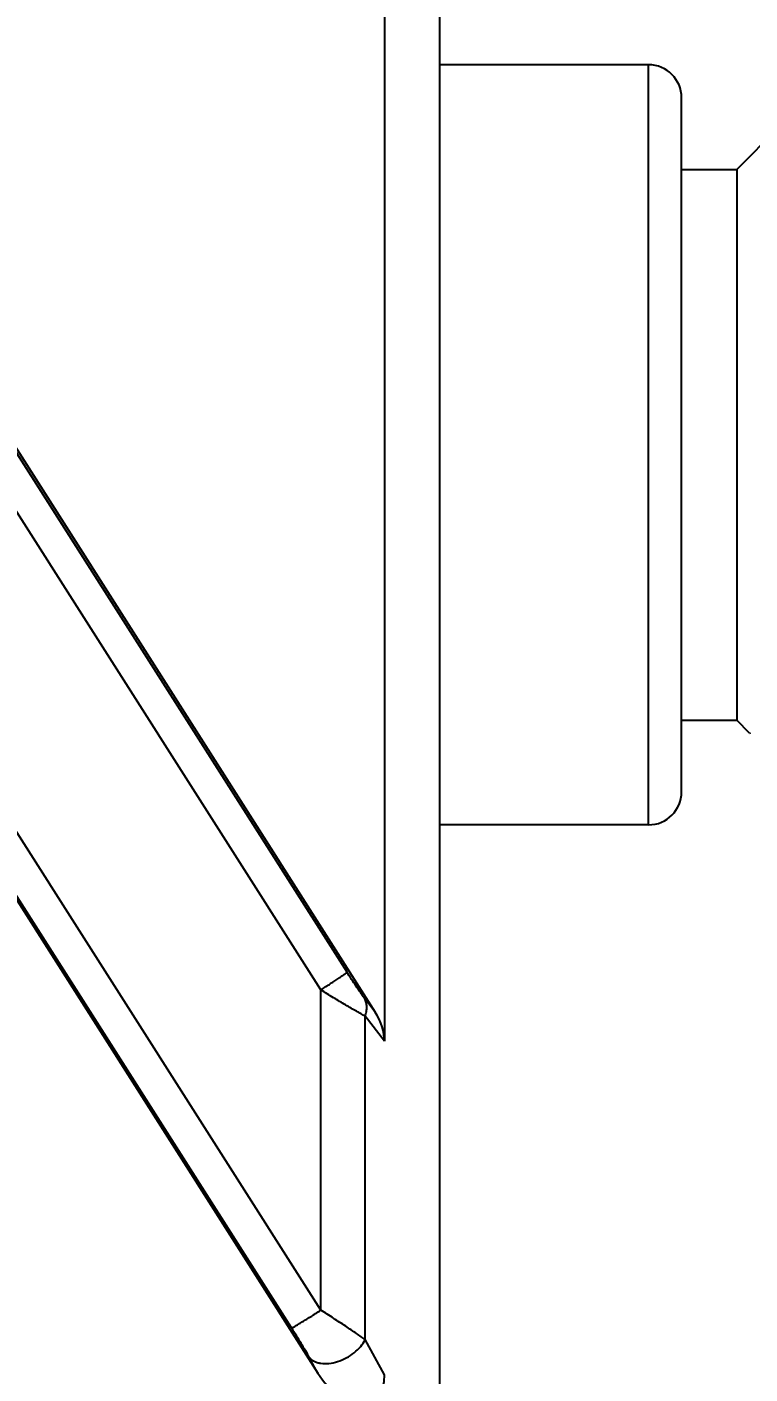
# Model space of a CAD drawing. Header units: millimetres. Extents: x 3299 to 14264, y 1863 to 5555.
# Drawn here: x 5042.58 to 5049.15, y 2541.84 to 2554.07 of the extents above; entities that cross this region are included whole.
import ezdxf

# ---------------------------------------------------------------- set-up
doc = ezdxf.new("R2010")
doc.units = ezdxf.units.MM
doc.layers.add('02___PRT_ALL_AXES', color=7, linetype='Continuous')
doc.layers.add('细实线', color=7, linetype='Continuous', lineweight=18)
doc.styles.add('工程字', font='gbenor.shx', dxfattribs={"bigfont": 'gbcbig.shx'})
doc.dimstyles.new('ISO-200', dxfattribs={"dimtxt": 15, "dimasz": 5, "dimexe": 2, "dimexo": 1, "dimgap": 2, "dimtad": 1, "dimdsep": 46, "dimtxsty": '工程字', "dimcen": 2.5, "dimclrd": 3, "dimclre": 3, "dimclrt": 6, "dimadec": 0, "dimazin": 0, "dimtfac": 1, "dimtmove": 0, "dimatfit": 3, "dimfxl": 1, "dimarcsym": 0})

# ---------------------------------------------------------------- blocks, each defined once
blk = doc.blocks.new('*D158')
at = {"layer": 'Defpoints', "color": 0, "transparency": 16777216}
for p in [(5029.826, 2811.523), (5029.826, 2529.023), (5076.485, 2529.023)]:
    blk.add_point(p, dxfattribs=at)
at = {"layer": '细实线', "color": 3, "lineweight": -2, "transparency": 16777216}
for p, q in [((5030.826, 2811.523), (5078.485, 2811.523)), ((5076.485, 2806.523), (5076.485, 2534.023)), ((5030.826, 2529.023), (5078.485, 2529.023))]:
    blk.add_line(p, q, dxfattribs=at)
at = {"layer": '细实线', "color": 3, "transparency": 16777216}
for points in [[(5075.651, 2806.523), (5077.318, 2806.523), (5076.485, 2811.523)], [(5075.651, 2534.023), (5077.318, 2534.023), (5076.485, 2529.023)]]:
    blk.add_solid(points, dxfattribs=at)
at = {"layer": '细实线', "color": 6, "lineweight": 5, "transparency": 16777216, "insert": (5066.985, 2670.273), "char_height": 15, "attachment_point": 5, "rotation": 90, "style": '工程字'}
blk.add_mtext('282.5', dxfattribs=at)
blk = doc.blocks.new('*D159')
at = {"layer": 'Defpoints', "color": 0, "transparency": 16777216}
for p in [(5011.326, 2814.023), (5094.582, 2814.023), (5011.326, 2526.523)]:
    blk.add_point(p, dxfattribs=at)
at = {"layer": '细实线', "color": 3, "lineweight": -2, "transparency": 16777216}
for p, q in [((5012.326, 2814.023), (5096.582, 2814.023)), ((5094.582, 2531.523), (5094.582, 2809.023)), ((5012.326, 2526.523), (5096.582, 2526.523))]:
    blk.add_line(p, q, dxfattribs=at)
at = {"layer": '细实线', "color": 3, "transparency": 16777216}
for points in [[(5093.749, 2809.023), (5095.416, 2809.023), (5094.582, 2814.023)], [(5093.749, 2531.523), (5095.416, 2531.523), (5094.582, 2526.523)]]:
    blk.add_solid(points, dxfattribs=at)
at = {"layer": '细实线', "color": 6, "lineweight": 5, "transparency": 16777216, "insert": (5085.082, 2670.273), "char_height": 15, "attachment_point": 5, "rotation": 90, "style": '工程字'}
blk.add_mtext('287.5', dxfattribs=at)

msp = doc.modelspace()

# ---------------------------------------------------------------- linework, layer by layer
at = {"color": 7, "linetype": 'Continuous'}
for p, q in [((5046.32578, 2839.02311), (5046.32578, 2501.52311)), ((4858.93858, 2838.34497), (5045.74141, 2545.12326)), ((4856.54104, 2838.0138), (5045.22157, 2541.8447)), ((5045.48611, 2545.48493), (5027.81715, 2573.21965)), ((5045.24866, 2545.32495), (5027.5797, 2573.05966)), ((5045.24866, 2542.41659), (5027.83205, 2569.75519)), ((5044.982, 2542.25542), (5027.5654, 2569.59402)), ((5045.82641, 2556.90467), (5045.82641, 2544.85762)), ((5048.22578, 2546.82311), (5048.22578, 2553.72311)), ((5048.52578, 2547.12311), (5048.52578, 2553.42311)), ((5049.39899, 2553.14631), (5049.02578, 2552.77311)), ((5049.02578, 2552.77311), (5049.02578, 2547.77311)), ((5049.143, 2547.65589), (5049.02578, 2547.77311)), ((5049.143, 2547.65589), (5049.15203, 2547.65914)), ((5045.24866, 2542.41659), (5045.24866, 2545.32495)), ((5045.74141, 2545.12326), (5045.64722, 2545.24645)), ((5045.82641, 2544.85762), (5045.65143, 2545.08646)), ((5045.65143, 2542.14941), (5045.65143, 2545.08646)), ((5045.82641, 2541.82928), (5045.65143, 2542.14941)), ((5045.22157, 2541.8447), (5045.14311, 2541.98824))]:
    msp.add_line(p, q, dxfattribs=at)
for centre, start, end in [((5048.22578, 2553.42311), 0, 90), ((5048.22578, 2547.12311), 270, 0)]:
    msp.add_arc(centre, 0.3, start, end, dxfattribs=at)
for centre, major_axis, ratio, start_param, end_param in [((5045.46478, 2544.99493), (-0.27793, 0.33734), 0.68585634, -2.4473554, -1.74754222), ((5045.46478, 2542.02136), (-0.25319, 0.42956), 0.60110417, -4.65481039, -2.34637258)]:
    msp.add_ellipse(centre, major_axis=major_axis, ratio=ratio, start_param=start_param, end_param=end_param, dxfattribs=at)
for points, knots in [([(5045.24866, 2545.32495), (5045.26369, 2545.33455), (5045.29311, 2545.35344), (5045.33573, 2545.3811), (5045.37506, 2545.40694), (5045.40981, 2545.43012), (5045.43535, 2545.44747), (5045.45265, 2545.45949), (5045.46306, 2545.46687), (5045.47162, 2545.47309), (5045.47826, 2545.4781), (5045.48291, 2545.48187), (5045.48533, 2545.48401), (5045.48611, 2545.48493)], [0, 0, 0, 0, 0.18678184, 0.3661314, 0.53217484, 0.67959548, 0.80360907, 0.85556006, 0.90022428, 0.93725003, 0.96635246, 0.987305, 1, 1, 1, 1]), ([(5045.64722, 2545.24645), (5045.64119, 2545.25433), (5045.62875, 2545.27123), (5045.60274, 2545.30795), (5045.56882, 2545.35781), (5045.52753, 2545.42038), (5045.49994, 2545.46323), (5045.48611, 2545.48493)], [0, 0, 0, 0, 0.10340848, 0.21874747, 0.46885893, 0.73183958, 1, 1, 1, 1]), ([(5045.65143, 2545.08646), (5045.63896, 2545.09306), (5045.61209, 2545.10749), (5045.56955, 2545.13132), (5045.52242, 2545.1585), (5045.47165, 2545.18838), (5045.41814, 2545.22042), (5045.34335, 2545.26593), (5045.28667, 2545.30101), (5045.24866, 2545.32495)], [0, 0, 0, 0, 0.09039696, 0.19542767, 0.31245628, 0.43902042, 0.57290528, 0.71214924, 1, 1, 1, 1]), ([(5045.65143, 2545.08646), (5045.65636, 2545.10051), (5045.66381, 2545.1286), (5045.66717, 2545.17085), (5045.66212, 2545.2107), (5045.65305, 2545.23523), (5045.64722, 2545.24645)], [0, 0, 0, 0, 0.27185461, 0.52773617, 0.76917305, 1, 1, 1, 1]), ([(5044.982, 2542.25542), (5044.98253, 2542.25557), (5044.98376, 2542.25602), (5044.98697, 2542.25741), (5044.99236, 2542.26009), (5045.00043, 2542.26441), (5045.01062, 2542.27009), (5045.02285, 2542.27711), (5045.0429, 2542.28884), (5045.07205, 2542.3063), (5045.1111, 2542.33016), (5045.15461, 2542.35714), (5045.20099, 2542.38626), (5045.23264, 2542.40636), (5045.24866, 2542.41659)], [0, 0, 0, 0, 0.00523071, 0.01258945, 0.03366871, 0.06311673, 0.10067336, 0.146013, 0.19873483, 0.3243354, 0.47294455, 0.63916042, 0.81701979, 1, 1, 1, 1]), ([(5045.65143, 2542.14941), (5045.63927, 2542.15839), (5045.61293, 2542.17714), (5045.57083, 2542.20639), (5045.52414, 2542.23815), (5045.47367, 2542.27182), (5045.42022, 2542.30694), (5045.34507, 2542.35565), (5045.28752, 2542.39214), (5045.24866, 2542.41659)], [0, 0, 0, 0, 0.09382753, 0.20062843, 0.31813585, 0.44425569, 0.57712586, 0.7150503, 1, 1, 1, 1]), ([(5045.14311, 2541.98824), (5045.1318, 2542.00894), (5045.10719, 2542.05188), (5045.06798, 2542.11756), (5045.02585, 2542.18607), (5044.99679, 2542.23221), (5044.982, 2542.25542)], [0, 0, 0, 0, 0.22675538, 0.47574413, 0.73541558, 1, 1, 1, 1]), ([(5045.14311, 2541.98824), (5045.14888, 2541.98109), (5045.16247, 2541.96776), (5045.18728, 2541.95209), (5045.21633, 2541.94061), (5045.26128, 2541.93085), (5045.32456, 2541.93091), (5045.40314, 2541.94825), (5045.48102, 2541.98138), (5045.55211, 2542.02774), (5045.61086, 2542.08366), (5045.64052, 2542.12717), (5045.65143, 2542.14941)], [0, 0, 0, 0, 0.0457126, 0.09382659, 0.1451969, 0.20035522, 0.3219645, 0.45653933, 0.5985349, 0.74094882, 0.87669188, 1, 1, 1, 1])]:
    msp.add_open_spline(points, degree=3, knots=knots, dxfattribs=at)
at = {"layer": '02___PRT_ALL_AXES', "color": 7, "linetype": 'Continuous'}
for p, q in [((5048.22578, 2553.72311), (5046.32578, 2553.72311)), ((5048.52578, 2552.77311), (5049.02578, 2552.77311)), ((5048.52578, 2547.77311), (5049.02578, 2547.77311)), ((5048.22578, 2546.82311), (5046.32578, 2546.82311))]:
    msp.add_line(p, q, dxfattribs=at)

# ---------------------------------------------------------------- dimensions: what is measured, and where the dimension line sits
at = {"layer": '细实线', "color": 3, "lineweight": 5}
for base, p1, p2, picture, middle in [((5094.58248, 2814.02311), (5011.32578, 2526.52311), (5011.32578, 2814.02311), '*D159', (5085.08248, 2670.27311)), ((5076.48454, 2529.02311), (5029.82578, 2811.52311), (5029.82578, 2529.02311), '*D158', (5066.98454, 2670.27311))]:
    dim = msp.add_linear_dim(base=base, p1=p1, p2=p2, angle=90, dimstyle='ISO-200', dxfattribs=at)
    dim.commit()
    dim.dimension.update_dxf_attribs({"geometry": picture, "text_midpoint": middle})

doc.saveas('drawing.dxf')
